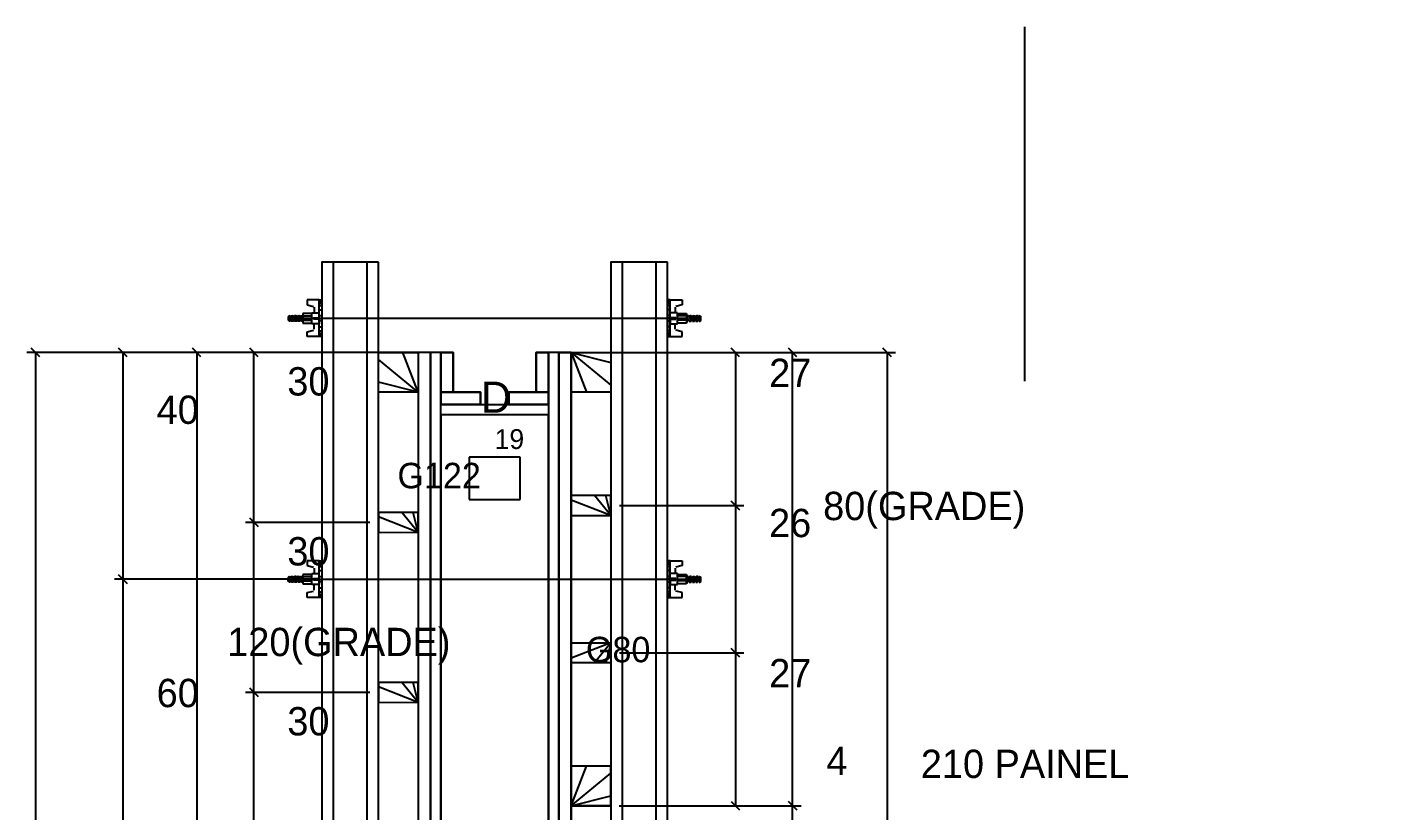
# Model space of a CAD drawing. Header units: metres. Extents: x 3191 to 8466, y 8889 to 10767.
# Drawn here: x 7943.8 to 8419.8, y 10491 to 10767.4 of the extents above; entities that cross this region are included whole.
import ezdxf

# ---------------------------------------------------------------- set-up
doc = ezdxf.new("R2010")
doc.units = ezdxf.units.M

msp = doc.modelspace()

# ---------------------------------------------------------------- linework, layer by layer
at = {"layer": 'CHAPA', "color": 1}
for points in [[(8086.24, 10172.51), (8089.84, 10172.51), (8089.84, 10652.51), (8086.24, 10652.51), (8086.24, 10172.51)], [(8127.84, 10652.51), (8127.84, 10232.51), (8131.44, 10232.51), (8131.44, 10652.51), (8127.84, 10652.51)], [(8089.84, 10630.51), (8089.84, 10634.11), (8127.84, 10634.11), (8127.84, 10630.51), (8089.84, 10630.51)]]:
    msp.add_lwpolyline(points, dxfattribs=at)
at = {"layer": 'CONCRETO', "color": 2}
msp.add_lwpolyline([(8419.84, 10194.51), (8419.84, 10232.51), (8127.84, 10232.51), (8127.84, 10630.51), (8089.84, 10630.51), (8089.84, 10194.51), (8419.84, 10194.51)], dxfattribs=at)
at = {"layer": 'COTA'}
for p, q in [((7948.32, 10651.01), (7945.32, 10654.01)), ((7979.16, 10651.01), (7976.16, 10654.01)), ((8005.2, 10651.03), (8002.2, 10654.03)), ((8025.4, 10651.03), (8022.4, 10654.03)), ((8195.28, 10651.03), (8192.28, 10654.03)), ((8215.47, 10651.03), (8212.47, 10654.03)), ((8248.82, 10651.01), (8245.82, 10654.01)), ((8192.28, 10600.03), (8195.28, 10597.03)), ((8195.28, 10597.03), (8192.28, 10600.03)), ((8022.4, 10594.04), (8025.4, 10591.04)), ((8025.4, 10591.04), (8022.4, 10594.04)), ((7976.16, 10574.01), (7979.16, 10571.01)), ((7979.16, 10571.01), (7976.16, 10574.01)), ((8195.28, 10545.03), (8192.28, 10548.03)), ((8192.28, 10548.03), (8195.28, 10545.03)), ((8022.4, 10534.04), (8025.4, 10531.04)), ((8025.4, 10531.04), (8022.4, 10534.04)), ((8192.28, 10494.03), (8195.28, 10491.03)), ((8215.47, 10491.04), (8212.47, 10494.04)), ((8212.47, 10494.04), (8215.47, 10491.04))]:
    msp.add_line(p, q, dxfattribs=at)
at = {"layer": 'COTA', "color": 241}
for p, q in [((8086.84, 10652.51), (7943.82, 10652.51)), ((7946.82, 10652.51), (7946.82, 10172.51)), ((8064.84, 10652.51), (7974.66, 10652.51)), ((7977.66, 10652.51), (7977.66, 10572.51)), ((8064.85, 10652.53), (8000.7, 10652.53)), ((8003.7, 10652.53), (8003.7, 10412.54)), ((8064.84, 10652.53), (8020.9, 10652.53)), ((8023.9, 10592.54), (8023.9, 10652.53)), ((8138.84, 10652.51), (8250.32, 10652.51)), ((8152.84, 10652.53), (8196.78, 10652.53)), ((8152.84, 10652.53), (8216.97, 10652.53)), ((8193.78, 10652.53), (8193.78, 10598.53)), ((8213.97, 10492.54), (8213.97, 10652.53)), ((8247.32, 10652.51), (8247.32, 10232.51)), ((8152.84, 10598.53), (8196.78, 10598.53)), ((8152.84, 10598.53), (8196.78, 10598.53)), ((8193.78, 10598.53), (8193.78, 10546.53)), ((8064.84, 10592.54), (8020.9, 10592.54)), ((8064.84, 10592.54), (8020.9, 10592.54)), ((8023.9, 10532.54), (8023.9, 10592.54)), ((8044.84, 10572.51), (7974.66, 10572.51)), ((8044.84, 10572.51), (7974.66, 10572.51)), ((7977.66, 10572.51), (7977.66, 10452.54)), ((8152.84, 10546.53), (8196.78, 10546.53)), ((8152.84, 10546.53), (8196.78, 10546.53)), ((8193.78, 10546.53), (8193.78, 10492.53)), ((8064.84, 10532.54), (8020.9, 10532.54)), ((8064.84, 10532.54), (8020.9, 10532.54)), ((8023.9, 10472.54), (8023.9, 10532.54)), ((8152.83, 10492.54), (8216.97, 10492.54)), ((8152.83, 10492.53), (8196.78, 10492.53)), ((8152.85, 10492.54), (8216.97, 10492.54)), ((8213.97, 10484.52), (8213.97, 10492.54))]:
    msp.add_line(p, q, dxfattribs=at)
at = {"layer": 'COTA', "color": 180}
for p, q in [((8117.84, 10615.59), (8099.84, 10615.59)), ((8099.84, 10615.59), (8099.84, 10600.59)), ((8117.84, 10600.59), (8117.84, 10615.59)), ((8099.84, 10600.59), (8117.84, 10600.59))]:
    msp.add_line(p, q, dxfattribs=at)
at = {"layer": 'Hachura'}
for p, q in [((8046.94, 10671.05), (8042.68, 10671.05)), ((8042.68, 10671.05), (8042.68, 10669.37)), ((8042.68, 10669.37), (8044.89, 10668.79)), ((8045.13, 10668.48), (8045.13, 10666.53)), ((8046.92, 10670.91), (8047.84, 10670.91)), ((8046.92, 10670.7), (8047.84, 10670.7)), ((8046.92, 10670.36), (8047.84, 10670.36)), ((8046.92, 10669.9), (8047.84, 10669.9)), ((8046.92, 10669.06), (8047.84, 10669.06)), ((8046.94, 10671.05), (8047.84, 10671.05)), ((8046.94, 10658.15), (8046.94, 10671.05)), ((8047.84, 10671.05), (8047.84, 10658.15)), ((8047.84, 10670.09), (8047.84, 10662.28)), ((8170.76, 10670.91), (8169.83, 10670.91)), ((8170.76, 10670.7), (8169.83, 10670.7)), ((8170.76, 10670.36), (8169.83, 10670.36)), ((8170.76, 10669.9), (8169.83, 10669.9)), ((8170.76, 10669.06), (8169.83, 10669.06)), ((8169.84, 10671.05), (8169.84, 10658.15)), ((8170.74, 10671.05), (8169.84, 10671.05)), ((8169.84, 10670.09), (8169.84, 10662.28)), ((8170.74, 10671.05), (8175, 10671.05)), ((8170.74, 10658.15), (8170.74, 10671.05)), ((8172.55, 10668.48), (8172.55, 10666.53)), ((8175, 10669.37), (8172.79, 10668.79)), ((8175, 10671.05), (8175, 10669.37)), ((8036.36, 10665.5), (8036.04, 10665.18)), ((8036.04, 10663.89), (8036.04, 10665.18)), ((8036.36, 10663.56), (8036.04, 10663.89)), ((8036.36, 10664.98), (8036.7, 10665.66)), ((8036.92, 10665.6), (8036.36, 10664.47)), ((8036.36, 10665.5), (8036.36, 10663.56)), ((8036.36, 10665.24), (8036.49, 10665.5)), ((8037, 10665.5), (8036.36, 10664.21)), ((8036.68, 10663.57), (8036.36, 10663.57)), ((8036.68, 10663.57), (8037.65, 10665.5)), ((8036.68, 10663.57), (8037.65, 10665.5)), ((8036.77, 10663.49), (8037.86, 10665.66)), ((8037, 10665.5), (8037.65, 10665.5)), ((8038.09, 10665.6), (8037.02, 10663.46)), ((8038.16, 10665.5), (8037.2, 10663.57)), ((8037.84, 10663.57), (8037.2, 10663.57)), ((8037.84, 10663.57), (8038.81, 10665.5)), ((8037.94, 10663.49), (8039.02, 10665.66)), ((8038.81, 10665.5), (8038.16, 10665.5)), ((8039.25, 10665.6), (8038.18, 10663.46)), ((8039.33, 10665.5), (8038.36, 10663.57)), ((8038.57, 10663.57), (8038.36, 10663.57)), ((8039, 10663.57), (8038.36, 10663.57)), ((8039, 10663.57), (8039.97, 10665.5)), ((8039.1, 10663.49), (8040.18, 10665.66)), ((8039.54, 10665.5), (8039.33, 10665.5)), ((8040.41, 10665.6), (8039.34, 10663.46)), ((8040.49, 10665.5), (8039.52, 10663.57)), ((8040.16, 10663.57), (8039.52, 10663.57)), ((8039.54, 10665.5), (8039.97, 10665.5)), ((8040.16, 10663.57), (8041.13, 10665.5)), ((8040.49, 10665.5), (8041.13, 10665.5)), ((8041.13, 10664.73), (8040.5, 10663.46)), ((8041.13, 10664.47), (8040.68, 10663.57)), ((8041.13, 10663.57), (8040.68, 10663.57)), ((8041.13, 10666.27), (8041.13, 10662.92)), ((8044.36, 10666.27), (8041.13, 10666.27)), ((8041.13, 10665.5), (8044.36, 10665.5)), ((8041.13, 10663.95), (8044.36, 10663.95)), ((8041.2, 10666.27), (8041.2, 10662.92)), ((8044.36, 10666.53), (8046.94, 10666.53)), ((8044.36, 10662.66), (8044.36, 10666.53)), ((8044.36, 10666.53), (8044.36, 10666.27)), ((8044.36, 10666.53), (8044.36, 10666.27)), ((8044.94, 10664.8), (8046.94, 10664.8)), ((8046.94, 10664.29), (8044.94, 10664.29)), ((8046.92, 10667.62), (8047.84, 10667.62)), ((8046.94, 10664.6), (8046.94, 10662.66)), ((8046.94, 10664.59), (8047.84, 10664.59)), ((8046.94, 10663.31), (8046.94, 10663.95)), ((8046.94, 10658.15), (8046.94, 10663.31)), ((8047.26, 10663.64), (8047.04, 10663.64)), ((8047.06, 10665.57), (8047.5, 10665.57)), ((8047.69, 10663.64), (8047.26, 10663.64)), ((8170.76, 10667.62), (8169.84, 10667.62)), ((8170.74, 10664.59), (8169.84, 10664.59)), ((8169.99, 10663.64), (8170.42, 10663.64)), ((8170.62, 10665.57), (8170.18, 10665.57)), ((8170.42, 10663.64), (8170.63, 10663.64)), ((8173.32, 10666.53), (8170.74, 10666.53)), ((8172.74, 10664.8), (8170.74, 10664.8)), ((8170.74, 10664.6), (8170.74, 10662.66)), ((8170.74, 10664.29), (8172.74, 10664.29)), ((8170.74, 10663.31), (8170.74, 10663.95)), ((8170.74, 10658.15), (8170.74, 10663.31)), ((8173.32, 10662.66), (8173.32, 10666.53)), ((8173.32, 10666.53), (8173.32, 10666.27)), ((8173.32, 10666.53), (8173.32, 10666.27)), ((8173.32, 10666.27), (8176.55, 10666.27)), ((8176.55, 10665.5), (8173.32, 10665.5)), ((8176.55, 10663.95), (8173.32, 10663.95)), ((8176.48, 10666.27), (8176.48, 10662.92)), ((8176.55, 10666.27), (8176.55, 10662.92)), ((8177.19, 10665.5), (8176.55, 10665.5)), ((8177.51, 10663.57), (8176.55, 10665.5)), ((8176.55, 10664.73), (8177.18, 10663.46)), ((8176.55, 10664.47), (8177, 10663.57)), ((8176.55, 10663.57), (8177, 10663.57)), ((8177.19, 10665.5), (8178.16, 10663.57)), ((8177.27, 10665.6), (8178.34, 10663.46)), ((8178.58, 10663.49), (8177.5, 10665.66)), ((8177.51, 10663.57), (8178.16, 10663.57)), ((8178.14, 10665.5), (8177.71, 10665.5)), ((8178.67, 10663.57), (8177.71, 10665.5)), ((8178.14, 10665.5), (8178.35, 10665.5)), ((8178.35, 10665.5), (8179.32, 10663.57)), ((8178.43, 10665.6), (8179.5, 10663.46)), ((8179.74, 10663.49), (8178.66, 10665.66)), ((8178.67, 10663.57), (8179.32, 10663.57)), ((8179.83, 10663.57), (8178.87, 10665.5)), ((8178.87, 10665.5), (8179.51, 10665.5)), ((8179.11, 10663.57), (8179.32, 10663.57)), ((8179.51, 10665.5), (8180.48, 10663.57)), ((8179.59, 10665.6), (8180.66, 10663.46)), ((8180.9, 10663.49), (8179.82, 10665.66)), ((8179.83, 10663.57), (8180.48, 10663.57)), ((8181, 10663.57), (8180.03, 10665.5)), ((8181, 10663.57), (8180.03, 10665.5)), ((8180.67, 10665.5), (8180.03, 10665.5)), ((8180.67, 10665.5), (8181.32, 10664.21)), ((8180.75, 10665.6), (8181.32, 10664.47)), ((8181.32, 10664.99), (8180.98, 10665.66)), ((8181, 10663.57), (8181.32, 10663.57)), ((8181.32, 10665.24), (8181.19, 10665.5)), ((8181.32, 10665.5), (8181.64, 10665.18)), ((8181.32, 10665.5), (8181.32, 10663.56)), ((8181.32, 10663.56), (8181.64, 10663.89)), ((8181.64, 10663.89), (8181.64, 10665.18)), ((8041.13, 10662.92), (8044.36, 10662.92)), ((8042.68, 10659.83), (8044.89, 10660.41)), ((8042.68, 10658.15), (8042.68, 10659.83)), ((8046.94, 10662.66), (8044.36, 10662.66)), ((8045.13, 10660.72), (8045.13, 10662.66)), ((8046.92, 10661.56), (8047.84, 10661.56)), ((8046.92, 10660.14), (8047.84, 10660.14)), ((8046.92, 10659.3), (8047.84, 10659.3)), ((8046.92, 10658.84), (8047.84, 10658.84)), ((8046.92, 10658.5), (8047.84, 10658.5)), ((8046.92, 10658.29), (8047.84, 10658.29)), ((8170.76, 10661.56), (8169.83, 10661.56)), ((8170.76, 10660.14), (8169.83, 10660.14)), ((8170.76, 10659.3), (8169.83, 10659.3)), ((8170.76, 10658.84), (8169.83, 10658.84)), ((8170.76, 10658.5), (8169.83, 10658.5)), ((8170.76, 10658.29), (8169.83, 10658.29)), ((8170.74, 10662.66), (8173.32, 10662.66)), ((8172.55, 10660.72), (8172.55, 10662.66)), ((8175, 10659.83), (8172.79, 10660.41)), ((8176.55, 10662.92), (8173.32, 10662.92)), ((8175, 10658.15), (8175, 10659.83)), ((8047.84, 10658.15), (8042.7, 10658.15)), ((8169.84, 10658.15), (8174.98, 10658.15)), ((8046.93, 10578.96), (8042.67, 10578.96)), ((8042.67, 10578.96), (8042.67, 10577.28)), ((8042.67, 10577.28), (8044.88, 10576.7)), ((8046.91, 10578.82), (8047.84, 10578.82)), ((8046.91, 10578.61), (8047.84, 10578.61)), ((8046.91, 10578.28), (8047.84, 10578.28)), ((8046.91, 10577.81), (8047.84, 10577.81)), ((8046.93, 10578.96), (8047.83, 10578.96)), ((8046.93, 10566.06), (8046.93, 10578.96)), ((8047.83, 10578.96), (8047.83, 10566.07)), ((8047.83, 10578.01), (8047.83, 10570.19)), ((8170.75, 10578.82), (8169.82, 10578.82)), ((8170.75, 10578.61), (8169.82, 10578.61)), ((8170.75, 10578.28), (8169.82, 10578.28)), ((8170.75, 10577.81), (8169.82, 10577.81)), ((8169.83, 10578.96), (8169.83, 10566.07)), ((8170.73, 10578.96), (8169.83, 10578.96)), ((8169.83, 10578.01), (8169.83, 10570.19)), ((8170.73, 10566.06), (8170.73, 10578.96)), ((8170.73, 10578.96), (8174.99, 10578.96)), ((8174.99, 10577.28), (8172.78, 10576.7)), ((8174.99, 10578.96), (8174.99, 10577.28)), ((8036.35, 10573.41), (8036.03, 10573.09)), ((8036.03, 10571.8), (8036.03, 10573.09)), ((8036.35, 10572.9), (8036.69, 10573.57)), ((8036.92, 10573.51), (8036.35, 10572.38)), ((8036.35, 10573.16), (8036.48, 10573.41)), ((8036.35, 10573.41), (8036.35, 10571.48)), ((8037, 10573.41), (8036.35, 10572.12)), ((8036.67, 10571.48), (8037.64, 10573.41)), ((8036.67, 10571.48), (8037.64, 10573.41)), ((8036.77, 10571.41), (8037.85, 10573.57)), ((8037, 10573.41), (8037.64, 10573.41)), ((8038.08, 10573.51), (8037.01, 10571.37)), ((8038.16, 10573.41), (8037.19, 10571.48)), ((8037.83, 10571.48), (8038.8, 10573.41)), ((8037.93, 10571.41), (8039.01, 10573.57)), ((8038.8, 10573.41), (8038.16, 10573.41)), ((8039.24, 10573.51), (8038.17, 10571.37)), ((8039.32, 10573.41), (8038.35, 10571.48)), ((8038.99, 10571.48), (8039.96, 10573.41)), ((8039.09, 10571.41), (8040.17, 10573.57)), ((8039.53, 10573.41), (8039.32, 10573.41)), ((8040.4, 10573.51), (8039.33, 10571.37)), ((8040.48, 10573.41), (8039.51, 10571.48)), ((8039.53, 10573.41), (8039.96, 10573.41)), ((8040.16, 10571.48), (8041.12, 10573.41)), ((8040.48, 10573.41), (8041.12, 10573.41)), ((8041.12, 10572.64), (8040.49, 10571.37)), ((8044.35, 10574.19), (8041.12, 10574.19)), ((8041.12, 10574.19), (8041.12, 10570.83)), ((8041.12, 10573.41), (8044.35, 10573.41)), ((8041.19, 10574.19), (8041.19, 10570.83)), ((8044.35, 10574.45), (8044.35, 10574.19)), ((8044.35, 10570.58), (8044.35, 10574.45)), ((8044.35, 10574.45), (8046.93, 10574.45)), ((8044.35, 10574.45), (8044.35, 10574.19)), ((8044.93, 10572.72), (8046.93, 10572.72)), ((8045.12, 10576.39), (8045.12, 10574.44)), ((8046.91, 10576.97), (8047.84, 10576.97)), ((8046.91, 10575.54), (8047.83, 10575.54)), ((8046.93, 10572.51), (8047.83, 10572.51)), ((8046.93, 10572.51), (8046.93, 10570.58)), ((8047.05, 10573.49), (8047.49, 10573.49)), ((8170.75, 10576.97), (8169.82, 10576.97)), ((8170.75, 10575.54), (8169.83, 10575.54)), ((8170.73, 10572.51), (8169.83, 10572.51)), ((8170.61, 10573.49), (8170.17, 10573.49)), ((8173.31, 10574.45), (8170.73, 10574.45)), ((8172.73, 10572.72), (8170.73, 10572.72)), ((8170.73, 10572.51), (8170.73, 10570.58)), ((8172.54, 10576.39), (8172.54, 10574.44)), ((8173.31, 10574.45), (8173.31, 10574.19)), ((8173.31, 10570.58), (8173.31, 10574.45)), ((8173.31, 10574.45), (8173.31, 10574.19)), ((8173.31, 10574.19), (8176.54, 10574.19)), ((8176.54, 10573.42), (8173.31, 10573.42)), ((8176.47, 10574.19), (8176.47, 10570.84)), ((8176.54, 10574.19), (8176.54, 10570.84)), ((8177.18, 10573.42), (8176.54, 10573.42)), ((8177.5, 10571.48), (8176.54, 10573.42)), ((8176.54, 10572.64), (8177.17, 10571.37)), ((8177.18, 10573.42), (8178.15, 10571.48)), ((8177.26, 10573.51), (8178.33, 10571.37)), ((8178.57, 10571.41), (8177.49, 10573.57)), ((8178.13, 10573.42), (8177.7, 10573.42)), ((8178.67, 10571.48), (8177.7, 10573.42)), ((8178.13, 10573.42), (8178.34, 10573.42)), ((8178.34, 10573.42), (8179.31, 10571.48)), ((8178.42, 10573.51), (8179.49, 10571.37)), ((8179.73, 10571.41), (8178.65, 10573.57)), ((8178.86, 10573.42), (8179.5, 10573.42)), ((8179.83, 10571.48), (8178.86, 10573.42)), ((8179.5, 10573.42), (8180.47, 10571.48)), ((8179.58, 10573.51), (8180.65, 10571.37)), ((8180.89, 10571.41), (8179.81, 10573.57)), ((8180.99, 10571.48), (8180.02, 10573.42)), ((8180.99, 10571.48), (8180.02, 10573.42)), ((8180.66, 10573.42), (8180.02, 10573.42)), ((8180.66, 10573.42), (8181.31, 10572.13)), ((8180.74, 10573.51), (8181.31, 10572.38)), ((8181.31, 10572.9), (8180.97, 10573.57)), ((8181.31, 10573.16), (8181.18, 10573.42)), ((8181.31, 10573.41), (8181.31, 10571.48)), ((8181.31, 10573.41), (8181.63, 10573.09)), ((8181.63, 10571.8), (8181.63, 10573.09)), ((8036.35, 10571.48), (8036.03, 10571.8)), ((8036.67, 10571.48), (8036.35, 10571.48)), ((8037.83, 10571.48), (8037.19, 10571.48)), ((8038.56, 10571.48), (8038.35, 10571.48)), ((8038.99, 10571.48), (8038.35, 10571.48)), ((8040.16, 10571.48), (8039.51, 10571.48)), ((8041.12, 10572.38), (8040.67, 10571.48)), ((8041.12, 10571.48), (8040.67, 10571.48)), ((8041.12, 10571.87), (8044.35, 10571.87)), ((8041.12, 10570.83), (8044.35, 10570.83)), ((8042.67, 10567.74), (8044.88, 10568.32)), ((8042.67, 10566.06), (8042.67, 10567.74)), ((8046.93, 10570.58), (8044.35, 10570.58)), ((8046.93, 10572.2), (8044.93, 10572.2)), ((8045.12, 10568.63), (8045.12, 10570.58)), ((8046.91, 10569.47), (8047.84, 10569.47)), ((8046.91, 10568.06), (8047.84, 10568.06)), ((8046.93, 10571.22), (8046.93, 10571.87)), ((8046.93, 10566.06), (8046.93, 10571.22)), ((8047.25, 10571.55), (8047.04, 10571.55)), ((8047.68, 10571.55), (8047.25, 10571.55)), ((8170.75, 10569.47), (8169.82, 10569.47)), ((8170.75, 10568.06), (8169.82, 10568.06)), ((8169.98, 10571.55), (8170.41, 10571.55)), ((8170.41, 10571.55), (8170.63, 10571.55)), ((8170.73, 10572.2), (8172.73, 10572.2)), ((8170.73, 10571.22), (8170.73, 10571.87)), ((8170.73, 10566.06), (8170.73, 10571.22)), ((8170.73, 10570.58), (8173.31, 10570.58)), ((8172.54, 10568.63), (8172.54, 10570.58)), ((8174.99, 10567.74), (8172.78, 10568.32)), ((8176.54, 10571.87), (8173.31, 10571.87)), ((8176.54, 10570.84), (8173.31, 10570.84)), ((8174.99, 10566.06), (8174.99, 10567.74)), ((8176.54, 10572.38), (8176.99, 10571.48)), ((8176.54, 10571.48), (8176.99, 10571.48)), ((8177.5, 10571.48), (8178.15, 10571.48)), ((8178.67, 10571.48), (8179.31, 10571.48)), ((8179.1, 10571.48), (8179.31, 10571.48)), ((8179.83, 10571.48), (8180.47, 10571.48)), ((8180.99, 10571.48), (8181.31, 10571.48)), ((8181.31, 10571.48), (8181.63, 10571.8)), ((8047.83, 10566.07), (8042.69, 10566.07)), ((8046.91, 10567.21), (8047.84, 10567.21)), ((8046.91, 10566.75), (8047.84, 10566.75)), ((8046.91, 10566.41), (8047.84, 10566.41)), ((8046.91, 10566.2), (8047.84, 10566.2)), ((8170.75, 10567.21), (8169.82, 10567.21)), ((8170.75, 10566.75), (8169.82, 10566.75)), ((8170.75, 10566.41), (8169.82, 10566.41)), ((8170.75, 10566.2), (8169.82, 10566.2)), ((8169.83, 10566.07), (8174.97, 10566.07))]:
    msp.add_line(p, q, dxfattribs=at)
at = {"layer": 'Hachura', "color": 251}
for p, q in [((8037.04, 10664.6), (8176.84, 10664.59)), ((8037.03, 10572.51), (8176.83, 10572.5))]:
    msp.add_line(p, q, dxfattribs=at)
for points in [[(8086.24, 10652.51), (8081.84, 10652.51), (8081.84, 10172.51), (8086.24, 10172.51), (8086.24, 10652.51)], [(8086.24, 10172.51), (8089.84, 10172.51), (8089.84, 10652.51), (8086.24, 10652.51), (8086.24, 10172.51)], [(8089.84, 10638.51), (8094.24, 10638.51), (8094.24, 10652.51), (8089.84, 10652.51), (8089.84, 10638.51)], [(8123.44, 10638.51), (8127.84, 10638.51), (8127.84, 10652.51), (8123.44, 10652.51), (8123.44, 10638.51)], [(8131.44, 10652.51), (8127.84, 10652.51), (8127.84, 10232.51), (8131.44, 10232.51), (8131.44, 10652.51)], [(8135.84, 10652.51), (8131.44, 10652.51), (8131.44, 10232.51), (8135.84, 10232.51), (8135.84, 10652.51)], [(8089.84, 10638.51), (8089.84, 10634.11), (8103.84, 10634.11), (8103.84, 10638.51), (8089.84, 10638.51)], [(8113.84, 10638.51), (8113.84, 10634.11), (8127.84, 10634.11), (8127.84, 10638.51), (8113.84, 10638.51)], [(8089.84, 10630.51), (8089.84, 10634.11), (8127.84, 10634.11), (8127.84, 10630.51), (8089.84, 10630.51)]]:
    msp.add_lwpolyline(points, dxfattribs=at)
at = {"layer": 'Madeira', "color": 126}
for p, q in [((8081.82, 10638.51), (8067.84, 10650.04)), ((8081.82, 10638.51), (8076.41, 10652.52)), ((8081.82, 10638.51), (8067.83, 10642.01)), ((8081.83, 10589.02), (8067.84, 10594.46)), ((8081.83, 10589.02), (8076.08, 10596.03)), ((8081.83, 10589.02), (8080.1, 10596.02)), ((8081.83, 10529.02), (8067.84, 10534.46)), ((8081.83, 10529.02), (8076.08, 10536.03)), ((8081.83, 10529.02), (8080.1, 10536.02))]:
    msp.add_line(p, q, dxfattribs=at)
for points in [[(8081.82, 10638.51), (8067.82, 10638.53), (8067.84, 10652.53), (8081.84, 10652.51), (8081.82, 10638.51)], [(8081.84, 10412.52), (8067.84, 10412.54), (8067.84, 10652.53), (8081.84, 10652.51), (8081.84, 10412.52)], [(8135.84, 10652.51), (8149.84, 10652.51), (8149.84, 10492.51), (8135.84, 10492.51), (8135.84, 10652.51)], [(8081.83, 10589.02), (8081.84, 10596.02), (8067.84, 10596.04), (8067.83, 10589.04), (8081.83, 10589.02)], [(8081.83, 10529.02), (8081.84, 10536.02), (8067.84, 10536.04), (8067.83, 10529.04), (8081.83, 10529.02)]]:
    msp.add_lwpolyline(points, dxfattribs=at)
at = {"layer": 'MEIO_PONT', "color": 93}
for p, q in [((8135.84, 10652.51), (8149.84, 10641)), ((8135.84, 10652.51), (8149.84, 10649.03)), ((8135.84, 10652.51), (8141.27, 10638.51)), ((8149.84, 10595.01), (8144.08, 10602.01)), ((8149.84, 10595.01), (8148.1, 10602.01)), ((8149.84, 10595.01), (8135.84, 10600.44)), ((8149.84, 10550.01), (8135.84, 10544.59)), ((8149.84, 10550.01), (8144.08, 10543.01)), ((8149.84, 10550.01), (8148.1, 10543.01)), ((8135.84, 10492.51), (8141.27, 10506.51)), ((8135.84, 10492.51), (8149.84, 10504.03)), ((8135.84, 10492.51), (8149.84, 10496))]:
    msp.add_line(p, q, dxfattribs=at)
for points in [[(8135.84, 10652.51), (8149.84, 10652.51), (8149.84, 10638.51), (8135.84, 10638.51), (8135.84, 10652.51)], [(8149.84, 10595.01), (8149.84, 10602.01), (8135.84, 10602.01), (8135.84, 10595.01), (8149.84, 10595.01)], [(8149.84, 10550.01), (8149.84, 10543.01), (8135.84, 10543.01), (8135.84, 10550.01), (8149.84, 10550.01)], [(8135.84, 10492.51), (8149.84, 10492.51), (8149.84, 10506.51), (8135.84, 10506.51), (8135.84, 10492.51)]]:
    msp.add_lwpolyline(points, dxfattribs=at)
at = {"layer": 'Perfil Metálico', "color": 224}
for points in [[(8067.84, 10684.45), (8047.84, 10684.45), (8047.84, 10134.19), (8067.84, 10134.19), (8067.84, 10684.45)], [(8051.84, 10134.19), (8063.84, 10134.19), (8063.84, 10684.45), (8051.84, 10684.45), (8051.84, 10134.19)], [(8169.84, 10684.45), (8149.84, 10684.45), (8149.84, 10240.51), (8169.84, 10240.51), (8169.84, 10684.45)], [(8153.84, 10240.51), (8165.84, 10240.51), (8165.84, 10684.45), (8153.84, 10684.45), (8153.84, 10240.51)]]:
    msp.add_lwpolyline(points, dxfattribs=at)
at = {"layer": 'SARRAFO', "color": 251}
for points in [[(8086.24, 10172.51), (8086.24, 10652.51), (8081.84, 10652.51), (8081.84, 10172.51), (8086.24, 10172.51)], [(8086.24, 10172.51), (8086.24, 10652.51), (8081.84, 10652.51), (8081.84, 10172.51), (8086.24, 10172.51)], [(8094.24, 10652.51), (8094.24, 10638.51), (8089.84, 10638.51), (8089.84, 10652.51), (8094.24, 10652.51)], [(8127.84, 10652.51), (8127.84, 10638.51), (8123.44, 10638.51), (8123.44, 10652.51), (8127.84, 10652.51)], [(8135.84, 10232.51), (8135.84, 10652.51), (8131.44, 10652.51), (8131.44, 10232.51), (8135.84, 10232.51)], [(8135.84, 10232.51), (8131.44, 10232.51), (8131.44, 10652.51), (8135.84, 10652.51), (8135.84, 10232.51)], [(8103.84, 10634.11), (8089.84, 10634.11), (8089.84, 10638.51), (8103.84, 10638.51), (8103.84, 10634.11)], [(8127.84, 10634.11), (8113.84, 10634.11), (8113.84, 10638.51), (8127.84, 10638.51), (8127.84, 10634.11)]]:
    msp.add_lwpolyline(points, dxfattribs=at)
at = {"layer": 'Texto Seção', "color": 252}
msp.add_line((8295.89, 10642.43), (8295.89, 10767.43), dxfattribs=at)

# ---------------------------------------------------------------- texts
at = {"layer": 'COTA', "color": 241}
for s, p in [('27', (8205.7, 10640.33)), ('30', (8035.68, 10637.33)), ('40', (7989.56, 10627.31)), ('80(GRADE)', (8224.75, 10593.34)), ('26', (8205.67, 10587.33)), ('30', (8035.68, 10577.34)), ('120(GRADE)', (8014.48, 10545.33)), ('27', (8205.7, 10534.33)), ('60', (7989.56, 10527.32)), ('30', (8035.68, 10517.34)), ('4', (8225.9, 10503.33)), ('210 PAINEL', (8259.22, 10502.31))]:
    msp.add_text(s, height=10, dxfattribs=at).set_placement(p)
at = {"layer": 'COTA', "color": 1}
msp.add_text('19', height=7, dxfattribs=at).set_placement((8108.84, 10618.45))
at = {"layer": 'TEXTO_GERAL', "color": 7}
msp.add_text('D', height=11, dxfattribs=at).set_placement((8104.03, 10631.23))
at = {"layer": 'TEXTO_GERAL'}
for s, p in [('G122', (8074.54, 10604.57)), ('G80', (8141.04, 10543.16))]:
    msp.add_text(s, height=9, dxfattribs=at).set_placement(p)

doc.saveas('drawing.dxf')
